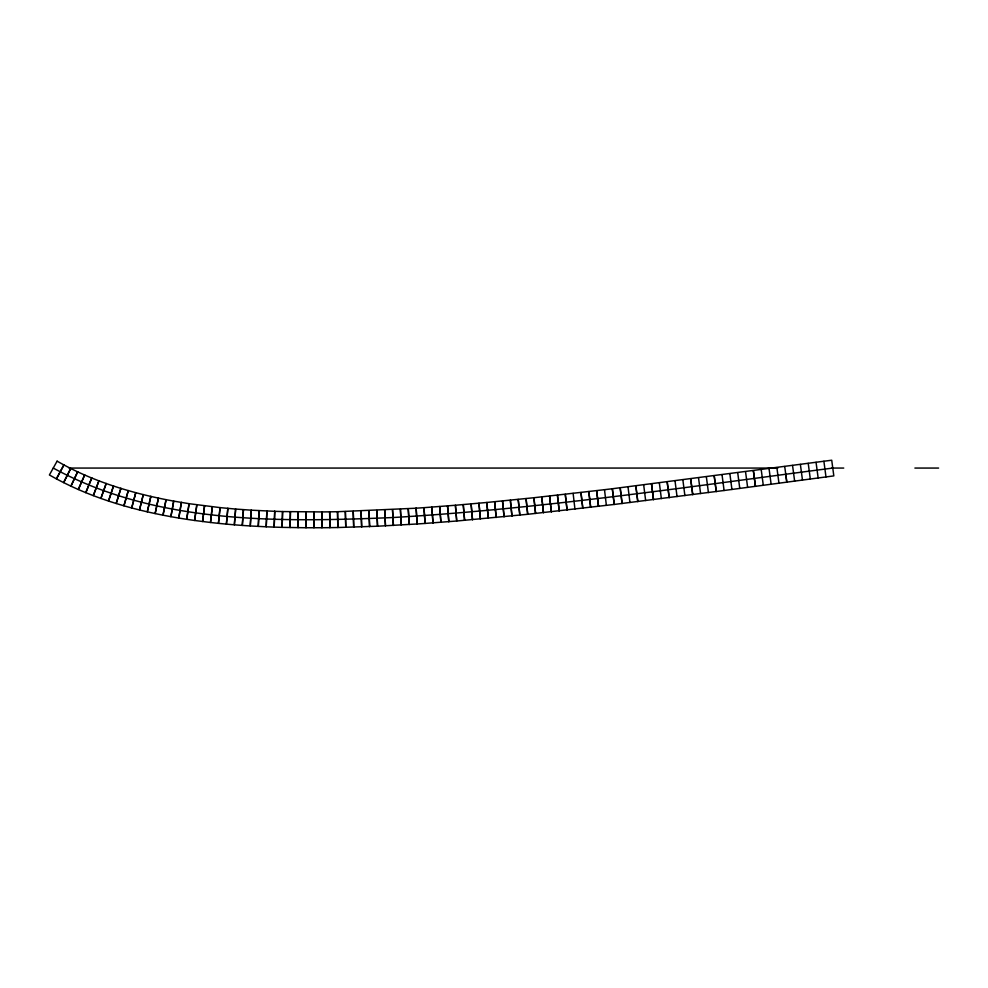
<?xml version="1.0" encoding="UTF-8"?>
<svg xmlns="http://www.w3.org/2000/svg" width="988" height="988" viewBox="0 0 988 988"><rect width="100%" height="100%" fill="white"/><g stroke="black" fill="none" stroke-linecap="round" stroke-linejoin="round"><path stroke-width="1.48" d="M724.093 490.493L614.24 504.448L612.325 488.751L831.723 460.223L833.823 475.895L724.093 490.493L722.043 474.808M832.773 468.065C686.499 487.035 540.337 508.857 392.977 517.527C278.74 522.319 156.549 524.319 53.253 468.065M604.483 489.69L612.338 488.751L614.227 504.448L527.716 514.291L456.728 521.009L455.394 505.251L423.963 507.671L425.099 523.43L456.703 521.009L455.419 505.251L486.825 502.472L488.282 518.218L486.8 502.472L533.915 497.73L535.57 513.451L533.903 497.73L604.495 489.69L606.373 505.387M69.061 468.065L777.865 468.065M831.884 468.065L843.74 468.065M914.888 468.065L938.6 468.065M823.893 461.273L825.98 476.945M816.051 462.322L818.15 477.994M808.221 463.372L810.308 479.044M800.379 464.422L802.478 480.094M792.549 465.459L794.636 481.131M785.756 474.351L786.806 482.181L784.719 466.509M776.877 467.559L778.964 483.231M769.047 468.596L771.134 484.268M761.217 469.633L763.292 485.306M745.545 471.721L747.62 487.393M737.715 472.746L739.777 488.43M729.873 473.783L731.935 489.455M706.371 476.858L708.421 492.543M698.541 477.883L700.578 493.555M682.869 479.909L684.882 495.593M675.026 480.909L677.039 496.594M659.354 482.91L661.343 498.594M643.682 484.886L645.646 500.57M628.01 486.837L629.949 502.522M573.126 493.383L574.942 509.092M306.082 511.945L306.045 527.753L321.903 527.74L321.841 511.932L282.543 511.562L282.16 527.37L305.984 527.753L306.132 511.945M313.986 511.969L313.949 527.777L313.937 511.969M298.228 511.87L298.08 527.691L298.29 511.883M290.386 511.747L290.126 527.555L290.435 511.747M274.701 511.315L274.195 527.11L282.099 527.37L282.605 511.562L274.701 511.315M266.859 511.006L266.241 526.802L274.133 527.11L274.763 511.315L251.211 510.179L250.31 525.962L266.167 526.802L266.933 511.006M259.041 510.623L258.276 526.419L259.103 510.623M243.406 509.647L242.344 525.431L250.236 525.949L251.285 510.179L235.601 509.055L234.391 524.826L242.27 525.418L243.48 509.66M227.808 508.375L226.437 524.134L234.304 524.813L235.675 509.067L220.015 507.622L218.484 523.356L226.351 524.122L227.882 508.388M212.247 506.77L210.543 522.491L218.397 523.344L220.102 507.622L189.029 503.682L186.744 519.317L194.562 520.466L196.847 504.819L194.661 520.478L210.444 522.479L212.334 506.782M204.491 505.831L202.602 521.528L204.59 505.844M181.323 502.447L178.84 518.058L186.646 519.305L189.128 503.695L173.653 501.114L170.936 516.687L178.729 518.045L181.434 502.46M165.996 499.669L163.057 515.193L170.825 516.662L173.764 501.126L165.996 499.669M158.364 498.1L155.202 513.587L162.946 515.18L166.12 499.681L158.364 498.1M150.781 496.421L147.36 511.846L155.079 513.562L158.488 498.125L150.781 496.421M143.223 494.605L139.543 509.981L147.224 511.821L150.905 496.445L143.223 494.605M135.702 492.666L131.75 507.98L139.407 509.944L143.346 494.642L135.702 492.666M128.218 490.591L123.994 505.831L131.614 507.943L135.838 492.703L128.218 490.591M120.795 488.381L116.275 503.522L123.846 505.782L128.366 490.628L120.795 488.381M113.41 486.01L108.594 501.077L116.127 503.485L120.944 488.418L113.41 486.01M106.099 483.503L100.961 498.458L108.433 501.015L113.571 486.071L106.099 483.503M98.837 480.823L93.378 495.667L100.801 498.397L106.259 483.552L98.837 480.823M91.662 477.994L85.857 492.703L93.205 495.593L99.01 480.897L91.662 477.994M84.56 474.981L78.398 489.554L85.684 492.629L91.835 478.069L84.56 474.981M77.533 471.807L71.013 486.207L78.213 489.468L84.733 475.067L77.533 471.807M70.617 468.448L63.714 482.663L70.827 486.121L77.731 471.894L70.617 468.448M63.8 464.891L56.501 478.921L63.516 482.564L70.815 468.547L63.8 464.891M57.094 461.161L49.4 474.969L56.304 478.81L63.998 465.002L57.094 461.161M423.988 507.659L416.109 508.203L417.183 523.973L425.062 523.442L423.988 507.659M416.133 508.203L337.501 511.71L337.859 527.518L377.527 526.209L376.836 510.413L377.564 526.209L417.146 523.973L416.133 508.203M337.55 511.71L329.646 511.846L329.906 527.654L337.81 527.518L337.55 511.71M329.696 511.846L321.792 511.932L321.952 527.74L329.856 527.654L329.696 511.846M755.462 486.355L753.375 470.683L755.45 486.355M716.263 491.518L714.201 475.846L716.251 491.518M692.724 494.58L690.698 478.896L692.724 494.58M669.197 497.594L667.184 481.922L669.185 497.594M653.5 499.582L651.512 483.898L653.488 499.582M637.791 501.546L635.84 485.861L637.791 501.546M622.094 503.485L620.168 487.788L622.082 503.485M598.518 506.325L596.641 490.628L598.506 506.325M590.663 507.264L588.799 491.555L590.651 507.264M582.797 508.178L580.956 492.481L582.784 508.178M567.075 509.981L565.272 494.272L567.063 509.981M559.208 510.87L557.43 495.161L559.196 510.87M551.341 511.747L549.587 496.038L551.316 511.747M543.462 512.611L541.745 496.89L543.449 512.611M527.716 514.291L526.048 498.57L527.703 514.291M519.836 515.106L518.206 499.385L519.824 515.106M511.957 515.909L510.351 500.175L511.945 515.909M504.078 516.699L502.509 500.965L504.053 516.699M496.186 517.465L494.655 501.731L496.174 517.465M480.415 518.947L478.958 503.201L480.39 518.947M472.511 519.651L471.103 503.905L472.499 519.651M464.619 520.343L463.249 504.596L464.595 520.343M448.824 521.652L447.539 505.893L448.799 521.652M440.92 522.269L439.685 506.511L440.895 522.282M433.003 522.862L431.818 507.103L432.979 522.874M409.267 524.48L408.242 508.709L409.23 524.492M401.338 524.961L400.387 509.191L401.313 524.961M393.422 525.418L392.52 509.623L393.385 525.418M385.493 525.826L384.665 510.043L385.456 525.826M369.623 526.555L368.944 510.759L369.586 526.555M361.682 526.851L361.077 511.055L361.645 526.851M353.741 527.123L353.222 511.315L353.704 527.123M345.8 527.345L345.355 511.537L345.763 527.345"/></g></svg>
